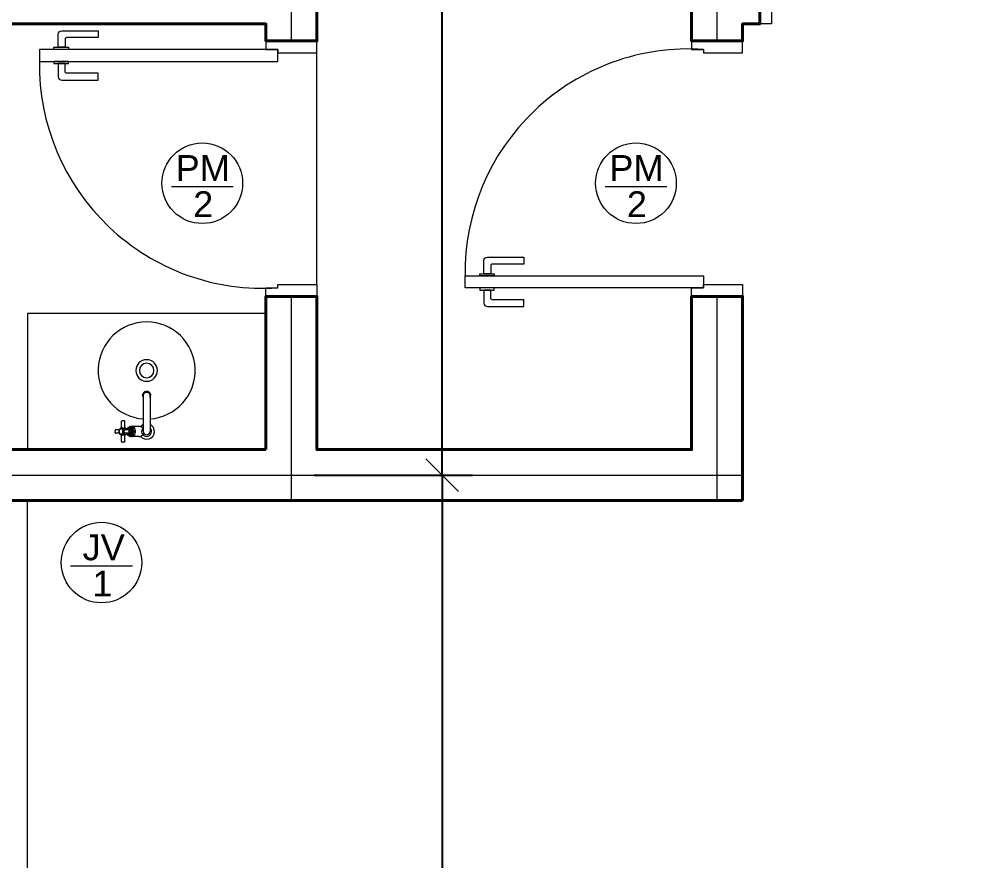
# Model space of a CAD drawing. Header units: millimetres. Extents: x 1865 to 2133, y 1062 to 1142.
# Drawn here: x 1914.249 to 1917.094, y 1083.497 to 1085.968 of the extents above; entities that cross this region are included whole.
import ezdxf

# ---------------------------------------------------------------- set-up
doc = ezdxf.new("R2010")
doc.units = ezdxf.units.MM
doc.header["$PDMODE"] = 35
doc.linetypes.add('CONTINU', pattern=[0])
for name, color, linetype, lineweight in [('Cota', 7, 'Continuous', 9), ('Eixo', 1, 'Continuous', 9), ('ESQUADRIAS', 250, 'Continuous', 9), ('L_DECA', 7, 'Continuous', 13), ('Plarga', 7, 'Continuous', 40), ('texto', 7, 'Continuous', 13)]:
    doc.layers.add(name, color=color, linetype=linetype, lineweight=lineweight)
doc.styles.add('arial', font='arial.ttf')
doc.styles.add('romans15', font='romans.shx', dxfattribs={"width": 0.9, "oblique": 15})
doc.dimstyles.new('COTA_50', dxfattribs={"dimscale": 0.5, "dimtxt": 0.181, "dimasz": 0.193, "dimexe": 0.18, "dimexo": 0.15, "dimgap": 0.085, "dimtad": 1, "dimzin": 4, "dimdsep": 46, "dimtxsty": 'romans15', "dimblk1": 'OBLIQUE', "dimblk2": 'OBLIQUE', "dimsah": 1, "dimcen": 0.09, "dimclrd": 256, "dimclre": 256, "dimclrt": 256, "dimadec": 0, "dimazin": 0, "dimtfac": 1, "dimtmove": 2, "dimatfit": 3, "dimldrblk": 'NONE', "dimfxl": 1, "dimtolj": 1, "dimtzin": 1, "dimarcsym": 0})

# ---------------------------------------------------------------- blocks, each defined once
blk = doc.blocks.new('_OBLIQUE')
at = {"color": 0, "linetype": 'ByBlock'}
blk.add_line((-0.5, -0.5), (0.5, 0.5), dxfattribs=at)
blk = doc.blocks.new('*D159')
at = {"layer": 'Cota', "lineweight": -2, "transparency": 16777216}
for p, q in [((1915.2745, 1088.7793), (1915.5801, 1088.7793)), ((1915.4901, 1084.6293), (1915.4901, 1088.7793)), ((1915.114, 1084.6293), (1915.5801, 1084.6293))]:
    blk.add_line(p, q, dxfattribs=at)
at = {"layer": 'Defpoints', "color": 0, "transparency": 16777216}
for p in [(1915.1995, 1088.7793), (1915.4901, 1088.7793), (1915.039, 1084.6293)]:
    blk.add_point(p, dxfattribs=at)
at = {"layer": 'Cota', "lineweight": -2, "transparency": 16777216, "xscale": 0.0965, "yscale": 0.0965, "zscale": 0.0965}
for p, rotation in [((1915.4901, 1088.7793), 90), ((1915.4901, 1084.6293), 270)]:
    blk.add_blockref('_OBLIQUE', p, dxfattribs=dict(at, rotation=rotation))
at = {"layer": 'Cota', "transparency": 16777216, "insert": (1915.4024, 1086.7043), "char_height": 0.0905, "attachment_point": 5, "rotation": 90, "style": 'romans15'}
blk.add_mtext('\\A1;4.15', dxfattribs=at)
blk = doc.blocks.new('_None')
blk = doc.blocks.new('*D160')
at = {"layer": 'Cota', "lineweight": -2, "transparency": 16777216}
for p, q in [((1915.114, 1084.6293), (1915.5801, 1084.6293)), ((1915.4901, 1084.6293), (1915.4901, 1081.8293)), ((1915.2745, 1081.8293), (1915.5801, 1081.8293))]:
    blk.add_line(p, q, dxfattribs=at)
at = {"layer": 'Defpoints', "color": 0, "transparency": 16777216}
for p in [(1915.039, 1084.6293), (1915.1995, 1081.8293), (1915.4901, 1081.8293)]:
    blk.add_point(p, dxfattribs=at)
at = {"layer": 'Cota', "lineweight": -2, "transparency": 16777216, "xscale": 0.0965, "yscale": 0.0965, "zscale": 0.0965}
for p, rotation in [((1915.4901, 1084.6293), 90), ((1915.4901, 1081.8293), 270)]:
    blk.add_blockref('_OBLIQUE', p, dxfattribs=dict(at, rotation=rotation))
at = {"layer": 'Cota', "transparency": 16777216, "insert": (1915.4024, 1083.2293), "char_height": 0.0905, "attachment_point": 5, "rotation": 90, "style": 'romans15'}
blk.add_mtext('\\A1;2.80', dxfattribs=at)
blk = doc.blocks.new('*D625')
at = {"layer": 'Cota', "lineweight": -2, "transparency": 16777216}
for p, q in [((1904.8808, 1091.4446), (1904.5906, 1091.2937)), ((1904.6704, 1091.3352), (1917.5204, 1066.6352)), ((1917.7308, 1066.7446), (1917.4406, 1066.5937))]:
    blk.add_line(p, q, dxfattribs=at)
at = {"layer": 'Defpoints', "color": 0, "transparency": 16777216}
for p in [(1904.9473, 1091.4793), (1917.7973, 1066.7793), (1917.5204, 1066.6352)]:
    blk.add_point(p, dxfattribs=at)
at = {"layer": 'Cota', "lineweight": -2, "transparency": 16777216, "xscale": 0.0965, "yscale": 0.0965, "zscale": 0.0965}
for p, rotation in [((1904.6704, 1091.3352), 117.4853861439191), ((1917.5204, 1066.6352), 297.4853861439191)]:
    blk.add_blockref('_OBLIQUE', p, dxfattribs=dict(at, rotation=rotation))
at = {"layer": 'Cota', "transparency": 16777216, "insert": (1911.1733, 1079.0257), "char_height": 0.0905, "attachment_point": 5, "rotation": 297.4854, "style": 'romans15'}
blk.add_mtext('\\A1;27.84', dxfattribs=at)

msp = doc.modelspace()

# ---------------------------------------------------------------- linework, layer by layer
at = {"lineweight": 5}
for points in [[(1915.1223, 1085.1893), (1915.1223, 1085.8693)], [(1914.2723, 1082.8043), (1914.2723, 1084.5543)]]:
    msp.add_lwpolyline(points, dxfattribs=at)
at = {"layer": 'Cota', "color": 0}
for points in [[(1914.695, 1085.4772), (1914.8763, 1085.4772)], [(1915.9684, 1085.4772), (1916.1497, 1085.4772)], [(1914.3991, 1084.3632), (1914.5804, 1084.3632)]]:
    msp.add_lwpolyline(points, dxfattribs=at)
for centre in [(1914.7856, 1085.4864), (1916.059, 1085.4864), (1914.4897, 1084.3725)]:
    msp.add_circle(centre, 0.1183, dxfattribs=at)
at = {"layer": 'Eixo'}
for points in [[(1916.2973, 1085.9043), (1916.2973, 1088.8543)], [(1915.0473, 1085.9043), (1915.0473, 1086.1043)], [(1915.0473, 1084.5543), (1915.0473, 1085.1543)], [(1916.2973, 1084.5543), (1916.2973, 1085.1543)], [(1912.7223, 1084.6293), (1916.3723, 1084.6293)]]:
    msp.add_lwpolyline(points, dxfattribs=at)
at = {"layer": 'ESQUADRIAS'}
for points in [[(1916.4223, 1085.9543), (1916.4223, 1086.1043), (1916.4473, 1086.1043), (1916.4473, 1086.0693), (1916.4573, 1086.0693), (1916.4573, 1085.9543)], [(1914.3929, 1085.8856), (1914.3929, 1085.8793), (1914.3502, 1085.8793), (1914.3502, 1085.8856)], [(1915.1223, 1085.9043), (1914.9723, 1085.9043), (1914.9723, 1085.8793), (1915.0073, 1085.8793), (1915.0073, 1085.8693), (1915.1223, 1085.8693)], [(1916.3723, 1085.9043), (1916.2223, 1085.9043), (1916.2223, 1085.8793), (1916.2573, 1085.8793), (1916.2573, 1085.8693), (1916.3723, 1085.8693)], [(1915.0073, 1085.8443), (1915.0073, 1085.8793), (1914.3073, 1085.8793), (1914.3073, 1085.8443)], [(1914.3929, 1085.8379), (1914.3929, 1085.8443), (1914.3502, 1085.8443), (1914.3502, 1085.8379)], [(1916.2573, 1085.2143), (1916.2573, 1085.1793), (1915.5573, 1085.1793), (1915.5573, 1085.2143)], [(1915.6429, 1085.2206), (1915.6429, 1085.2143), (1915.6002, 1085.2143), (1915.6002, 1085.2206)], [(1915.1223, 1085.1543), (1914.9723, 1085.1543), (1914.9723, 1085.1793), (1915.0073, 1085.1793), (1915.0073, 1085.1893), (1915.1223, 1085.1893)], [(1915.6429, 1085.1729), (1915.6429, 1085.1793), (1915.6002, 1085.1793), (1915.6002, 1085.1729)], [(1916.3723, 1085.1543), (1916.2223, 1085.1543), (1916.2223, 1085.1793), (1916.2573, 1085.1793), (1916.2573, 1085.1893), (1916.3723, 1085.1893)]]:
    msp.add_lwpolyline(points, close=True, dxfattribs=at)
for points in [[(1914.3628, 1085.8856), (1914.3628, 1085.9242, -0.414214), (1914.3728, 1085.9342), (1914.4798, 1085.9342), (1914.4798, 1085.9142), (1914.3878, 1085.9142, 0.414214), (1914.3828, 1085.9092), (1914.3828, 1085.8856)], [(1914.3628, 1085.8379), (1914.3628, 1085.7993, 0.414214), (1914.3728, 1085.7893), (1914.4798, 1085.7893), (1914.4798, 1085.8093), (1914.3878, 1085.8093, -0.414214), (1914.3828, 1085.8143), (1914.3828, 1085.8379)], [(1915.6128, 1085.2206), (1915.6128, 1085.2592, -0.414214), (1915.6228, 1085.2692), (1915.7298, 1085.2692), (1915.7298, 1085.2492), (1915.6378, 1085.2492, 0.414214), (1915.6328, 1085.2442), (1915.6328, 1085.2206)], [(1915.6128, 1085.1729), (1915.6128, 1085.1343, 0.414214), (1915.6228, 1085.1243), (1915.7298, 1085.1243), (1915.7298, 1085.1443), (1915.6378, 1085.1443, -0.414214), (1915.6328, 1085.1493), (1915.6328, 1085.1729)]]:
    msp.add_lwpolyline(points, format="xyb", close=True, dxfattribs=at)
for centre, start, end in [((1916.2138, 1085.2242), 86.1934, 180.869), ((1914.9638, 1085.8343), 179.131, 273.8066)]:
    msp.add_arc(centre, 0.6565, start, end, dxfattribs=at)
at = {"layer": 'L_DECA'}
msp.add_lwpolyline([(1914.9723, 1084.7043), (1914.9723, 1085.1043), (1914.2723, 1085.1043), (1914.2723, 1084.7043), (1914.9723, 1084.7043)], dxfattribs=at)
at = {"layer": 'L_DECA', "linetype": 'CONTINU', "lineweight": 5}
for points in [[(1914.6223, 1084.9683, 1), (1914.6223, 1084.9047)], [(1914.6223, 1084.9579, 1), (1914.6223, 1084.9151)], [(1914.6223, 1084.9047, 1), (1914.6223, 1084.9683)], [(1914.6223, 1084.9151, 1), (1914.6223, 1084.9579)], [(1914.5302, 1084.7609, 0.203841), (1914.53, 1084.7606)], [(1914.5302, 1084.7538, -0.203821), (1914.53, 1084.7541)], [(1914.5323, 1084.7623, 0.148543), (1914.5319, 1084.7622)], [(1914.5323, 1084.7523, -0.148556), (1914.5319, 1084.7525)], [(1914.5432, 1084.7646, 0.186293), (1914.5431, 1084.7645)], [(1914.5432, 1084.75, -0.186391), (1914.5431, 1084.7502)], [(1914.5466, 1084.7673, 0.137981), (1914.5463, 1084.7673)], [(1914.5466, 1084.7473, -0.137983), (1914.5463, 1084.7474)], [(1914.5597, 1084.7672, 0.139204), (1914.5592, 1084.7673)], [(1914.5597, 1084.7475, -0.139219), (1914.5592, 1084.7473)], [(1914.5631, 1084.7643, 0.190053), (1914.5628, 1084.7646)], [(1914.5631, 1084.7504, -0.190077), (1914.5628, 1084.7501)], [(1914.5631, 1084.7643, -0.049914), (1914.564, 1084.7625)], [(1914.564, 1084.7521, -0.048704), (1914.5631, 1084.7504)], [(1914.5648, 1084.7665, -0.139221), (1914.5652, 1084.7666)], [(1914.5648, 1084.7481, 0.139217), (1914.5652, 1084.748)], [(1914.5669, 1084.7669), (1914.5663, 1084.7669, 0.061494), (1914.5652, 1084.7666)], [(1914.5652, 1084.748), (1914.5657, 1084.7479, 0.063098), (1914.5669, 1084.7477)], [(1914.5684, 1084.7689, 0.046677), (1914.567, 1084.7669)], [(1914.567, 1084.7477, 0.031672), (1914.5679, 1084.7463)], [(1914.5742, 1084.7623, 0.087895), (1914.5732, 1084.7625)], [(1914.5732, 1084.7521, 0.088714), (1914.5742, 1084.7523)], [(1914.5742, 1084.7623, -0.14855), (1914.5746, 1084.7622)], [(1914.5742, 1084.7523, 0.148551), (1914.5746, 1084.7525)], [(1914.5763, 1084.7609, -0.203855), (1914.5765, 1084.7606)], [(1914.5763, 1084.7538, 0.203827), (1914.5765, 1084.7541)], [(1914.5808, 1084.7512, 0.048815), (1914.5816, 1084.7541)], [(1914.583, 1084.7668, 0.046085), (1914.5815, 1084.7689)], [(1914.5815, 1084.7457, 0.047199), (1914.583, 1084.7479)], [(1914.5876, 1084.7668, 0.046105), (1914.5862, 1084.7689)], [(1914.5862, 1084.7457, 0.047219), (1914.5876, 1084.7479)], [(1914.6114, 1084.7671, 0.006556), (1914.6092, 1084.7687)], [(1914.6114, 1084.7475, -0.006555), (1914.6092, 1084.746)], [(1914.6125, 1084.7573, 1), (1914.6322, 1084.7573)]]:
    msp.add_lwpolyline(points, format="xyb", dxfattribs=at)
at = {"layer": 'L_DECA', "lineweight": 5}
for points in [[(1914.6103, 1084.8634), (1914.6103, 1084.8643)], [(1914.6344, 1084.8634), (1914.6344, 1084.8643)]]:
    msp.add_lwpolyline(points, dxfattribs=at)
at = {"layer": 'L_DECA', "linetype": 'CONTINU', "lineweight": 5}
for points in [[(1914.6125, 1084.8634), (1914.6125, 1084.7573)], [(1914.6322, 1084.8634), (1914.6322, 1084.7573)], [(1914.5481, 1084.7865), (1914.5482, 1084.7873), (1914.5486, 1084.7879), (1914.5492, 1084.7883)], [(1914.5481, 1084.7677), (1914.5481, 1084.7865)], [(1914.5492, 1084.7883), (1914.55, 1084.7884)], [(1914.5566, 1084.7884), (1914.55, 1084.7884)], [(1914.5573, 1084.7883), (1914.5566, 1084.7884)], [(1914.5584, 1084.7865), (1914.5583, 1084.7873), (1914.5579, 1084.7879), (1914.5573, 1084.7883)], [(1914.5584, 1084.767), (1914.5584, 1084.7865)], [(1914.5694, 1084.7699), (1914.5696, 1084.7699)], [(1914.5696, 1084.7699), (1914.5697, 1084.77)], [(1914.5697, 1084.77), (1914.5699, 1084.7702)], [(1914.5699, 1084.7702), (1914.57, 1084.7703)], [(1914.57, 1084.7703), (1914.5703, 1084.7704)], [(1914.5703, 1084.7704), (1914.5705, 1084.7705)], [(1914.5705, 1084.7705), (1914.5707, 1084.7707)], [(1914.5707, 1084.7707), (1914.5709, 1084.7708)], [(1914.5709, 1084.7708), (1914.5712, 1084.7709)], [(1914.5712, 1084.7709), (1914.5714, 1084.7711)], [(1914.5714, 1084.7711), (1914.5716, 1084.7712)], [(1914.5716, 1084.7712), (1914.5717, 1084.7713)], [(1914.5717, 1084.7719), (1914.574, 1084.7722)], [(1914.5717, 1084.7713), (1914.5717, 1084.7719)], [(1914.5717, 1084.7713), (1914.572, 1084.7714)], [(1914.572, 1084.7714), (1914.5722, 1084.7715)], [(1914.5722, 1084.7715), (1914.5724, 1084.7716)], [(1914.5724, 1084.7716), (1914.5726, 1084.7717)], [(1914.5726, 1084.7717), (1914.5727, 1084.7717)], [(1914.5727, 1084.7717), (1914.5728, 1084.7718)], [(1914.5728, 1084.7718), (1914.573, 1084.7718)], [(1914.573, 1084.7718), (1914.5731, 1084.7719)], [(1914.5731, 1084.7719), (1914.5732, 1084.7719)], [(1914.5732, 1084.7719), (1914.5734, 1084.772)], [(1914.5734, 1084.772), (1914.5735, 1084.7721)], [(1914.5735, 1084.7721), (1914.5736, 1084.7721)], [(1914.5736, 1084.7721), (1914.5738, 1084.7722)], [(1914.5738, 1084.7722), (1914.5739, 1084.7722)], [(1914.5739, 1084.7722), (1914.574, 1084.7722)], [(1914.574, 1084.7722), (1914.5743, 1084.7722)], [(1914.5743, 1084.7722), (1914.5751, 1084.7724)], [(1914.5797, 1084.7723), (1914.5751, 1084.7724)], [(1914.5761, 1084.7721), (1914.5751, 1084.7724)], [(1914.5761, 1084.772), (1914.5761, 1084.7721)], [(1914.5762, 1084.7719), (1914.5761, 1084.772)], [(1914.5763, 1084.7718), (1914.5762, 1084.7719)], [(1914.5764, 1084.7717), (1914.5763, 1084.7718)], [(1914.5765, 1084.7716), (1914.5764, 1084.7717)], [(1914.5766, 1084.7715), (1914.5765, 1084.7716)], [(1914.5768, 1084.7714), (1914.5766, 1084.7715)], [(1914.5769, 1084.7713), (1914.5768, 1084.7714)], [(1914.577, 1084.7712), (1914.5769, 1084.7713)], [(1914.5772, 1084.771), (1914.577, 1084.7712)], [(1914.5774, 1084.7709), (1914.5772, 1084.771)], [(1914.5777, 1084.7707), (1914.5774, 1084.7709)], [(1914.5778, 1084.7706), (1914.5777, 1084.7707)], [(1914.5781, 1084.7705), (1914.5778, 1084.7706)], [(1914.5783, 1084.7704), (1914.5781, 1084.7705)], [(1914.5785, 1084.7702), (1914.5783, 1084.7704)], [(1914.5788, 1084.7701), (1914.5785, 1084.7702)], [(1914.5789, 1084.77), (1914.5788, 1084.7701)], [(1914.5791, 1084.7699), (1914.5789, 1084.77)], [(1914.5792, 1084.7699), (1914.5791, 1084.7699)], [(1914.5799, 1084.7723), (1914.5797, 1084.7723)], [(1914.58, 1084.7723), (1914.5799, 1084.7723)], [(1914.5802, 1084.7723), (1914.58, 1084.7723)], [(1914.5804, 1084.7723), (1914.5802, 1084.7723)], [(1914.5805, 1084.7722), (1914.5804, 1084.7723)], [(1914.5807, 1084.7722), (1914.5805, 1084.7722)], [(1914.5862, 1084.7689), (1914.5807, 1084.7722)], [(1914.6004, 1084.7719), (1914.5812, 1084.7719)], [(1914.6007, 1084.7719), (1914.6004, 1084.7719)], [(1914.6013, 1084.7719), (1914.6007, 1084.7719)], [(1914.6018, 1084.7719), (1914.6013, 1084.7719)], [(1914.6019, 1084.7719), (1914.6018, 1084.7719)], [(1914.6024, 1084.7719), (1914.6019, 1084.7719)], [(1914.6029, 1084.7718), (1914.6024, 1084.7719)], [(1914.6031, 1084.7718), (1914.6029, 1084.7718)], [(1914.6034, 1084.7718), (1914.6031, 1084.7718)], [(1914.6038, 1084.7717), (1914.6034, 1084.7718)], [(1914.6042, 1084.7716), (1914.6038, 1084.7717)], [(1914.6044, 1084.7715), (1914.6042, 1084.7716)], [(1914.6052, 1084.7711), (1914.6044, 1084.7715)], [(1914.606, 1084.7706), (1914.6052, 1084.7711)], [(1914.6064, 1084.7704), (1914.606, 1084.7706)], [(1914.607, 1084.7701), (1914.6064, 1084.7704)], [(1914.6078, 1084.7696), (1914.607, 1084.7701)], [(1914.53, 1084.7606), (1914.5295, 1084.7596), (1914.5291, 1084.7585), (1914.529, 1084.7573)], [(1914.529, 1084.7573), (1914.5292, 1084.7561), (1914.5295, 1084.755), (1914.53, 1084.7541)], [(1914.5319, 1084.7622), (1914.5313, 1084.7619), (1914.5307, 1084.7614), (1914.5302, 1084.7609)], [(1914.5302, 1084.7538), (1914.5307, 1084.7532), (1914.5313, 1084.7528), (1914.5319, 1084.7525)], [(1914.542, 1084.7625), (1914.5333, 1084.7625)], [(1914.5421, 1084.7521), (1914.5333, 1084.7521)], [(1914.5411, 1084.7573), (1914.5413, 1084.76), (1914.542, 1084.7624), (1914.5431, 1084.7645)], [(1914.5431, 1084.7502), (1914.542, 1084.7523), (1914.5413, 1084.7548), (1914.5411, 1084.7573)], [(1914.5413, 1084.7573), (1914.5414, 1084.7585)], [(1914.5414, 1084.756), (1914.5413, 1084.7573)], [(1914.5414, 1084.7585), (1914.5415, 1084.7596)], [(1914.5415, 1084.7549), (1914.5414, 1084.756)], [(1914.5415, 1084.7598), (1914.5418, 1084.7608)], [(1914.5415, 1084.7596), (1914.5415, 1084.7598)], [(1914.5416, 1084.7547), (1914.5415, 1084.7549)], [(1914.5419, 1084.7535), (1914.5416, 1084.7547)], [(1914.5418, 1084.7608), (1914.5421, 1084.7619)], [(1914.5422, 1084.7526), (1914.5419, 1084.7535)], [(1914.5421, 1084.7619), (1914.5422, 1084.762)], [(1914.5422, 1084.762), (1914.5425, 1084.7629)], [(1914.5423, 1084.7524), (1914.5422, 1084.7526)], [(1914.5427, 1084.7514), (1914.5423, 1084.7524)], [(1914.5425, 1084.7629), (1914.5431, 1084.7638)], [(1914.5432, 1084.7507), (1914.5427, 1084.7514)], [(1914.5431, 1084.7638), (1914.5432, 1084.764)], [(1914.5432, 1084.7646), (1914.5442, 1084.7658), (1914.5452, 1084.7667), (1914.5463, 1084.7673)], [(1914.5432, 1084.764), (1914.5437, 1084.7646)], [(1914.5433, 1084.7505), (1914.5432, 1084.7507)], [(1914.5463, 1084.7474), (1914.5452, 1084.748), (1914.5441, 1084.7489), (1914.5432, 1084.75)], [(1914.544, 1084.7497), (1914.5433, 1084.7505)], [(1914.5437, 1084.7646), (1914.5444, 1084.7654)], [(1914.5445, 1084.7492), (1914.544, 1084.7497)], [(1914.5444, 1084.7654), (1914.5445, 1084.7655)], [(1914.5445, 1084.7655), (1914.5452, 1084.766)], [(1914.5446, 1084.7491), (1914.5445, 1084.7492)], [(1914.5454, 1084.7486), (1914.5446, 1084.7491)], [(1914.5452, 1084.766), (1914.546, 1084.7664)], [(1914.5462, 1084.7482), (1914.5454, 1084.7486)], [(1914.546, 1084.7664), (1914.5461, 1084.7664)], [(1914.5461, 1084.7664), (1914.5468, 1084.7667)], [(1914.5469, 1084.748), (1914.5462, 1084.7482)], [(1914.5484, 1084.7677), (1914.5478, 1084.7677), (1914.5472, 1084.7675), (1914.5466, 1084.7673)], [(1914.5466, 1084.7473), (1914.5472, 1084.7471), (1914.5478, 1084.747), (1914.5484, 1084.747)], [(1914.5468, 1084.7667), (1914.5477, 1084.7667)], [(1914.5477, 1084.7479), (1914.5469, 1084.748)], [(1914.5477, 1084.765), (1914.547, 1084.7649)], [(1914.5477, 1084.7497), (1914.547, 1084.7497)], [(1914.5484, 1084.7677), (1914.5481, 1084.7676), (1914.5478, 1084.7672), (1914.5477, 1084.7667)], [(1914.5485, 1084.7667), (1914.5477, 1084.7667)], [(1914.5477, 1084.7497), (1914.5493, 1084.75), (1914.5506, 1084.7509), (1914.5517, 1084.7524), (1914.5525, 1084.7542), (1914.5529, 1084.7563), (1914.5529, 1084.7584), (1914.5525, 1084.7604), (1914.5517, 1084.7623), (1914.5506, 1084.7637), (1914.5493, 1084.7647), (1914.5477, 1084.765)], [(1914.5477, 1084.7479), (1914.5486, 1084.748)], [(1914.5477, 1084.7479), (1914.5478, 1084.7474), (1914.5481, 1084.7471), (1914.5484, 1084.747)], [(1914.5481, 1084.7281), (1914.5481, 1084.747)], [(1914.5495, 1084.7677), (1914.5484, 1084.7677)], [(1914.5555, 1084.7573), (1914.5552, 1084.7601), (1914.5545, 1084.7626), (1914.5534, 1084.7647), (1914.552, 1084.7663), (1914.5503, 1084.7673), (1914.5484, 1084.7677)], [(1914.5484, 1084.747), (1914.5503, 1084.7473), (1914.552, 1084.7484), (1914.5534, 1084.75), (1914.5545, 1084.7521), (1914.5552, 1084.7546), (1914.5555, 1084.7573)], [(1914.5495, 1084.747), (1914.5484, 1084.747)], [(1914.5494, 1084.7664), (1914.5485, 1084.7667)], [(1914.5486, 1084.748), (1914.5494, 1084.7482)], [(1914.5501, 1084.7661), (1914.5494, 1084.7664)], [(1914.5494, 1084.7482), (1914.5495, 1084.7483)], [(1914.5501, 1084.7677), (1914.5495, 1084.7677)], [(1914.5495, 1084.7483), (1914.5503, 1084.7487)], [(1914.5495, 1084.747), (1914.5501, 1084.747)], [(1914.5505, 1084.7676), (1914.5501, 1084.7677)], [(1914.5508, 1084.7656), (1914.5501, 1084.7661)], [(1914.5501, 1084.747), (1914.5505, 1084.747)], [(1914.5503, 1084.7487), (1914.551, 1084.7492)], [(1914.5507, 1084.7676), (1914.5505, 1084.7676)], [(1914.5505, 1084.747), (1914.5507, 1084.7471)], [(1914.5513, 1084.7675), (1914.5507, 1084.7676)], [(1914.5507, 1084.7471), (1914.5513, 1084.7472)], [(1914.551, 1084.7655), (1914.5508, 1084.7656)], [(1914.5515, 1084.7649), (1914.551, 1084.7655)], [(1914.551, 1084.7492), (1914.5511, 1084.7493)], [(1914.5511, 1084.7493), (1914.5518, 1084.75)], [(1914.5514, 1084.7674), (1914.5513, 1084.7675)], [(1914.5513, 1084.7472), (1914.5514, 1084.7472)], [(1914.5521, 1084.7673), (1914.5514, 1084.7674)], [(1914.5521, 1084.7474), (1914.5514, 1084.7472)], [(1914.5522, 1084.7642), (1914.5515, 1084.7649)], [(1914.5518, 1084.75), (1914.5523, 1084.7507)], [(1914.5527, 1084.7671), (1914.5521, 1084.7673)], [(1914.5521, 1084.7474), (1914.5527, 1084.7475)], [(1914.5523, 1084.764), (1914.5522, 1084.7642)], [(1914.5527, 1084.7633), (1914.5523, 1084.764)], [(1914.5523, 1084.7507), (1914.5524, 1084.7508)], [(1914.5524, 1084.7508), (1914.5529, 1084.7518)], [(1914.5534, 1084.7669), (1914.5527, 1084.7671)], [(1914.5532, 1084.7622), (1914.5527, 1084.7633)], [(1914.5527, 1084.7475), (1914.5534, 1084.7477)], [(1914.5529, 1084.7518), (1914.5533, 1084.7526)], [(1914.5533, 1084.762), (1914.5532, 1084.7622)], [(1914.5536, 1084.7611), (1914.5533, 1084.762)], [(1914.5533, 1084.7526), (1914.5534, 1084.7528)], [(1914.5541, 1084.7668), (1914.5534, 1084.7669)], [(1914.5534, 1084.7528), (1914.5537, 1084.7539)], [(1914.5534, 1084.7477), (1914.5541, 1084.7479)], [(1914.5539, 1084.7599), (1914.5536, 1084.7611)], [(1914.5537, 1084.7539), (1914.5539, 1084.7549)], [(1914.5539, 1084.7598), (1914.5539, 1084.7599)], [(1914.5541, 1084.7586), (1914.5539, 1084.7598)], [(1914.5539, 1084.7549), (1914.554, 1084.755)], [(1914.554, 1084.755), (1914.5541, 1084.7562)], [(1914.5544, 1084.7667), (1914.5541, 1084.7668)], [(1914.5542, 1084.7573), (1914.5541, 1084.7586)], [(1914.5541, 1084.7562), (1914.5542, 1084.7573)], [(1914.5541, 1084.7479), (1914.5542, 1084.7479)], [(1914.5542, 1084.7479), (1914.5544, 1084.748)], [(1914.5547, 1084.7666), (1914.5544, 1084.7667)], [(1914.5544, 1084.748), (1914.5547, 1084.748)], [(1914.5549, 1084.7666), (1914.5547, 1084.7666)], [(1914.5547, 1084.748), (1914.5549, 1084.7481)], [(1914.5553, 1084.7665), (1914.5549, 1084.7666)], [(1914.5549, 1084.7481), (1914.5553, 1084.7482)], [(1914.5556, 1084.7664), (1914.5553, 1084.7665)], [(1914.5553, 1084.7482), (1914.5556, 1084.7482)], [(1914.5557, 1084.7664), (1914.5556, 1084.7664)], [(1914.5556, 1084.7482), (1914.5557, 1084.7482)], [(1914.5558, 1084.7664), (1914.5557, 1084.7664)], [(1914.5557, 1084.7482), (1914.5558, 1084.7483)], [(1914.5562, 1084.7663), (1914.5558, 1084.7664)], [(1914.5558, 1084.7483), (1914.5562, 1084.7483)], [(1914.5563, 1084.7663), (1914.5562, 1084.7663)], [(1914.5562, 1084.7483), (1914.5563, 1084.7483)], [(1914.5568, 1084.7663), (1914.5563, 1084.7663)], [(1914.5563, 1084.7483), (1914.5568, 1084.7483)], [(1914.5565, 1084.7573), (1914.5566, 1084.7581)], [(1914.5566, 1084.7566), (1914.5565, 1084.7573)], [(1914.5566, 1084.7589), (1914.5567, 1084.7595)], [(1914.5566, 1084.7587), (1914.5566, 1084.7589)], [(1914.5566, 1084.7581), (1914.5566, 1084.7587)], [(1914.5566, 1084.756), (1914.5566, 1084.7566)], [(1914.5566, 1084.7558), (1914.5566, 1084.756)], [(1914.5567, 1084.7552), (1914.5566, 1084.7558)], [(1914.5569, 1084.7602), (1914.5567, 1084.7596)], [(1914.5567, 1084.7595), (1914.5567, 1084.7596)], [(1914.5567, 1084.7551), (1914.5567, 1084.7552)], [(1914.5569, 1084.7544), (1914.5567, 1084.7551)], [(1914.5568, 1084.7663), (1914.5573, 1084.7663)], [(1914.5573, 1084.7483), (1914.5568, 1084.7483)], [(1914.5569, 1084.7602), (1914.5571, 1084.7607)], [(1914.5571, 1084.7539), (1914.5569, 1084.7544)], [(1914.5571, 1084.7607), (1914.5572, 1084.761)], [(1914.5572, 1084.7537), (1914.5571, 1084.7539)], [(1914.5572, 1084.761), (1914.5573, 1084.7612)], [(1914.5573, 1084.7534), (1914.5572, 1084.7537)], [(1914.5573, 1084.7663), (1914.5576, 1084.7664)], [(1914.5573, 1084.7612), (1914.5576, 1084.7617)], [(1914.5576, 1084.753), (1914.5573, 1084.7534)], [(1914.5576, 1084.7483), (1914.5573, 1084.7483)], [(1914.5576, 1084.7664), (1914.5579, 1084.7665)], [(1914.5576, 1084.7617), (1914.5577, 1084.7618)], [(1914.5577, 1084.7528), (1914.5576, 1084.753)], [(1914.5577, 1084.7482), (1914.5576, 1084.7483)], [(1914.5577, 1084.7618), (1914.5579, 1084.7619)], [(1914.5579, 1084.7527), (1914.5577, 1084.7528)], [(1914.5579, 1084.7482), (1914.5577, 1084.7482)], [(1914.5579, 1084.7665), (1914.5581, 1084.7666)], [(1914.5579, 1084.7619), (1914.558, 1084.762)], [(1914.558, 1084.7526), (1914.5579, 1084.7527)], [(1914.558, 1084.7481), (1914.5579, 1084.7482)], [(1914.558, 1084.762), (1914.5582, 1084.7622)], [(1914.5582, 1084.7525), (1914.558, 1084.7526)], [(1914.5583, 1084.7479), (1914.558, 1084.7481)], [(1914.5581, 1084.7666), (1914.5583, 1084.7667)], [(1914.5582, 1084.7622), (1914.5585, 1084.7623)], [(1914.5585, 1084.7523), (1914.5582, 1084.7525)], [(1914.5583, 1084.7667), (1914.5584, 1084.7669)], [(1914.5584, 1084.7477), (1914.5583, 1084.7479)], [(1914.5584, 1084.7676), (1914.56, 1084.767), (1914.5614, 1084.7659), (1914.5626, 1084.7643), (1914.5635, 1084.7625)], [(1914.5584, 1084.7669), (1914.5584, 1084.767)], [(1914.5635, 1084.7521), (1914.5622, 1084.7497), (1914.5604, 1084.748), (1914.5584, 1084.7471)], [(1914.5584, 1084.7476), (1914.5584, 1084.7477)], [(1914.5584, 1084.7281), (1914.5584, 1084.7476)], [(1914.5585, 1084.7623), (1914.5586, 1084.7624)], [(1914.5586, 1084.7523), (1914.5585, 1084.7523)], [(1914.5586, 1084.7624), (1914.5589, 1084.7625)], [(1914.5589, 1084.7522), (1914.5586, 1084.7523)], [(1914.5589, 1084.7625), (1914.5594, 1084.7625)], [(1914.5594, 1084.7521), (1914.5589, 1084.7522)], [(1914.5732, 1084.7625), (1914.5594, 1084.7625)], [(1914.5732, 1084.7521), (1914.5594, 1084.7521)], [(1914.5597, 1084.7672), (1914.5609, 1084.7666), (1914.5619, 1084.7657), (1914.5628, 1084.7646)], [(1914.5628, 1084.7501), (1914.5619, 1084.7489), (1914.5608, 1084.748), (1914.5597, 1084.7475)], [(1914.5626, 1084.7649), (1914.5633, 1084.7656), (1914.564, 1084.7661), (1914.5648, 1084.7665)], [(1914.5648, 1084.7481), (1914.564, 1084.7485), (1914.5633, 1084.7491), (1914.5626, 1084.7498)], [(1914.563, 1084.7644), (1914.5636, 1084.7648)], [(1914.5632, 1084.7501), (1914.563, 1084.7502)], [(1914.5638, 1084.7497), (1914.5632, 1084.7501)], [(1914.5633, 1084.764), (1914.5635, 1084.7642)], [(1914.5634, 1084.7506), (1914.5633, 1084.7506)], [(1914.5638, 1084.7502), (1914.5634, 1084.7506)], [(1914.5635, 1084.7642), (1914.5639, 1084.7645)], [(1914.5636, 1084.7648), (1914.5643, 1084.7652)], [(1914.5645, 1084.7631), (1914.5638, 1084.7631)], [(1914.5645, 1084.7515), (1914.5638, 1084.7515)], [(1914.5642, 1084.75), (1914.5638, 1084.7502)], [(1914.5644, 1084.7494), (1914.5638, 1084.7497)], [(1914.5639, 1084.7645), (1914.5642, 1084.7646)], [(1914.5642, 1084.7646), (1914.5647, 1084.7648)], [(1914.5643, 1084.75), (1914.5642, 1084.75)], [(1914.5643, 1084.7652), (1914.5644, 1084.7652)], [(1914.5648, 1084.7498), (1914.5643, 1084.75)], [(1914.5644, 1084.7652), (1914.5651, 1084.7654)], [(1914.5652, 1084.7492), (1914.5644, 1084.7494)], [(1914.5662, 1084.7625), (1914.5657, 1084.7629), (1914.5651, 1084.7631), (1914.5645, 1084.7631)], [(1914.5645, 1084.7515), (1914.5651, 1084.7516), (1914.5657, 1084.7518), (1914.5662, 1084.7521)], [(1914.5647, 1084.7648), (1914.565, 1084.7649)], [(1914.5653, 1084.7497), (1914.5648, 1084.7498)], [(1914.565, 1084.7649), (1914.5654, 1084.765)], [(1914.5651, 1084.7654), (1914.5658, 1084.7655)], [(1914.5658, 1084.7491), (1914.5652, 1084.7492)], [(1914.5658, 1084.7496), (1914.5653, 1084.7497)], [(1914.5654, 1084.765), (1914.5658, 1084.765)], [(1914.5665, 1084.7655), (1914.5658, 1084.7655)], [(1914.5664, 1084.765), (1914.5658, 1084.765)], [(1914.5658, 1084.7496), (1914.5662, 1084.7497)], [(1914.5658, 1084.7491), (1914.5666, 1084.7492)], [(1914.5662, 1084.7497), (1914.5666, 1084.7497)], [(1914.5669, 1084.7649), (1914.5664, 1084.765)], [(1914.5672, 1084.7653), (1914.5665, 1084.7655)], [(1914.5666, 1084.7497), (1914.567, 1084.7498)], [(1914.5666, 1084.7492), (1914.5673, 1084.7494)], [(1914.5725, 1084.7669), (1914.5669, 1084.7669)], [(1914.5724, 1084.7625), (1914.5713, 1084.7644), (1914.57, 1084.7658), (1914.5685, 1084.7666), (1914.5669, 1084.7669)], [(1914.5674, 1084.7647), (1914.5669, 1084.7649)], [(1914.5669, 1084.7477), (1914.5685, 1084.748), (1914.5701, 1084.7489), (1914.5714, 1084.7503), (1914.5724, 1084.7521)], [(1914.5725, 1084.7477), (1914.5669, 1084.7477)], [(1914.567, 1084.7498), (1914.5674, 1084.75)], [(1914.5679, 1084.765), (1914.5672, 1084.7653)], [(1914.5673, 1084.7494), (1914.5674, 1084.7494)], [(1914.5675, 1084.7646), (1914.5674, 1084.7647)], [(1914.5674, 1084.75), (1914.5678, 1084.7502)], [(1914.5674, 1084.7494), (1914.5681, 1084.7498)], [(1914.5679, 1084.7644), (1914.5675, 1084.7646)], [(1914.5678, 1084.7502), (1914.5682, 1084.7504)], [(1914.5685, 1084.7645), (1914.5679, 1084.765)], [(1914.5683, 1084.7641), (1914.5679, 1084.7644)], [(1914.5689, 1084.7453), (1914.5679, 1084.7463)], [(1914.5681, 1084.7498), (1914.5686, 1084.7502)], [(1914.5682, 1084.7504), (1914.5685, 1084.7507)], [(1914.5688, 1084.7637), (1914.5683, 1084.7641)], [(1914.5684, 1084.7689), (1914.5689, 1084.7694)], [(1914.5684, 1084.7669), (1914.5694, 1084.7679)], [(1914.5694, 1084.7468), (1914.5684, 1084.7477)], [(1914.5686, 1084.7644), (1914.5685, 1084.7645)], [(1914.5685, 1084.7507), (1914.5688, 1084.751)], [(1914.5691, 1084.764), (1914.5686, 1084.7644)], [(1914.5686, 1084.7502), (1914.5688, 1084.7503)], [(1914.5689, 1084.7635), (1914.5688, 1084.7637)], [(1914.5688, 1084.751), (1914.5689, 1084.7511)], [(1914.5688, 1084.7503), (1914.5694, 1084.751)], [(1914.5689, 1084.7694), (1914.569, 1084.7695)], [(1914.5692, 1084.7633), (1914.5689, 1084.7635)], [(1914.5689, 1084.7511), (1914.5692, 1084.7514)], [(1914.569, 1084.7451), (1914.5689, 1084.7453)], [(1914.569, 1084.7695), (1914.5691, 1084.7696)], [(1914.5691, 1084.745), (1914.569, 1084.7451)], [(1914.5691, 1084.7696), (1914.5692, 1084.7697)], [(1914.5697, 1084.7633), (1914.5691, 1084.764)], [(1914.5692, 1084.7449), (1914.5691, 1084.745)], [(1914.5692, 1084.7697), (1914.5693, 1084.7698)], [(1914.5695, 1084.7628), (1914.5692, 1084.7633)], [(1914.5692, 1084.7514), (1914.5695, 1084.7519)], [(1914.5694, 1084.7449), (1914.5692, 1084.7449)], [(1914.5693, 1084.7698), (1914.5694, 1084.7699)], [(1914.5694, 1084.7679), (1914.5705, 1084.7687), (1914.5717, 1084.7693), (1914.573, 1084.7695)], [(1914.5732, 1084.7625), (1914.5717, 1084.7621), (1914.5705, 1084.761), (1914.5697, 1084.7593), (1914.5694, 1084.7573)], [(1914.5694, 1084.7573), (1914.5697, 1084.7553), (1914.5705, 1084.7537), (1914.5717, 1084.7525), (1914.5732, 1084.7521)], [(1914.5694, 1084.751), (1914.5698, 1084.7515)], [(1914.5694, 1084.7468), (1914.57, 1084.7463), (1914.5707, 1084.7458), (1914.5714, 1084.7455)], [(1914.5694, 1084.7448), (1914.5694, 1084.7449)], [(1914.5695, 1084.7447), (1914.5694, 1084.7448)], [(1914.5697, 1084.7625), (1914.5695, 1084.7628)], [(1914.5695, 1084.7519), (1914.5697, 1084.7521)], [(1914.5697, 1084.7446), (1914.5695, 1084.7447)], [(1914.5698, 1084.7631), (1914.5697, 1084.7633)], [(1914.5698, 1084.7446), (1914.5697, 1084.7446)], [(1914.5736, 1084.7684), (1914.5722, 1084.7683), (1914.5709, 1084.7678), (1914.5698, 1084.7669)], [(1914.5702, 1084.7625), (1914.5698, 1084.7631)], [(1914.5698, 1084.7515), (1914.5699, 1084.7517)], [(1914.5698, 1084.7477), (1914.571, 1084.7469), (1914.5723, 1084.7464), (1914.5736, 1084.7462)], [(1914.57, 1084.7444), (1914.5698, 1084.7446)], [(1914.5699, 1084.7517), (1914.5702, 1084.7521)], [(1914.5702, 1084.7443), (1914.57, 1084.7444)], [(1914.5704, 1084.7442), (1914.5702, 1084.7443)], [(1914.5706, 1084.744), (1914.5704, 1084.7442)], [(1914.5708, 1084.7439), (1914.5706, 1084.744)], [(1914.5712, 1084.7437), (1914.5708, 1084.7439)], [(1914.5713, 1084.7436), (1914.5712, 1084.7437)], [(1914.5716, 1084.7435), (1914.5713, 1084.7436)], [(1914.5725, 1084.7452), (1914.5714, 1084.7455)], [(1914.5718, 1084.7433), (1914.5716, 1084.7435)], [(1914.5717, 1084.7428), (1914.5717, 1084.7434)], [(1914.574, 1084.7424), (1914.5717, 1084.7428)], [(1914.572, 1084.7433), (1914.5718, 1084.7433)], [(1914.572, 1084.7573), (1914.5721, 1084.7577)], [(1914.5721, 1084.7569), (1914.572, 1084.7573)], [(1914.5722, 1084.7432), (1914.572, 1084.7433)], [(1914.5721, 1084.7582), (1914.5722, 1084.7585)], [(1914.5721, 1084.7577), (1914.5721, 1084.7582)], [(1914.5721, 1084.7565), (1914.5721, 1084.7569)], [(1914.5723, 1084.756), (1914.5721, 1084.7565)], [(1914.5722, 1084.7585), (1914.5724, 1084.759)], [(1914.5724, 1084.7431), (1914.5722, 1084.7432)], [(1914.5724, 1084.7556), (1914.5723, 1084.756)], [(1914.5724, 1084.759), (1914.5725, 1084.7593)], [(1914.5726, 1084.7552), (1914.5724, 1084.7556)], [(1914.5726, 1084.743), (1914.5724, 1084.7431)], [(1914.5725, 1084.7669), (1914.5742, 1084.7666), (1914.5758, 1084.7656), (1914.5771, 1084.7641), (1914.5781, 1084.7622), (1914.5788, 1084.7599), (1914.579, 1084.7573)], [(1914.5725, 1084.7593), (1914.5728, 1084.7597)], [(1914.579, 1084.7573), (1914.5788, 1084.7548), (1914.5781, 1084.7525), (1914.5771, 1084.7505), (1914.5758, 1084.749), (1914.5742, 1084.7481), (1914.5725, 1084.7477)], [(1914.5736, 1084.7451), (1914.5725, 1084.7452)], [(1914.5728, 1084.7549), (1914.5726, 1084.7552)], [(1914.5727, 1084.7429), (1914.5726, 1084.743)], [(1914.5728, 1084.7429), (1914.5727, 1084.7429)], [(1914.5728, 1084.7597), (1914.5729, 1084.7599)], [(1914.573, 1084.7547), (1914.5728, 1084.7549)], [(1914.5729, 1084.7428), (1914.5728, 1084.7429)], [(1914.5729, 1084.7599), (1914.5732, 1084.7601)], [(1914.5731, 1084.7428), (1914.5729, 1084.7428)], [(1914.573, 1084.7695), (1914.5736, 1084.7696)], [(1914.5733, 1084.7544), (1914.573, 1084.7547)], [(1914.5732, 1084.7427), (1914.5731, 1084.7428)], [(1914.5732, 1084.7601), (1914.5735, 1084.7603)], [(1914.5733, 1084.7427), (1914.5732, 1084.7427)], [(1914.5736, 1084.7543), (1914.5733, 1084.7544)], [(1914.5735, 1084.7426), (1914.5733, 1084.7427)], [(1914.5735, 1084.7603), (1914.5738, 1084.7605)], [(1914.5737, 1084.7425), (1914.5735, 1084.7426)], [(1914.5746, 1084.7695), (1914.5736, 1084.7696)], [(1914.5811, 1084.7573), (1914.5809, 1084.7603), (1914.5801, 1084.7629), (1914.5789, 1084.7652), (1914.5774, 1084.7669), (1914.5756, 1084.768), (1914.5736, 1084.7684)], [(1914.5736, 1084.7462), (1914.5756, 1084.7466), (1914.5774, 1084.7477), (1914.5789, 1084.7495), (1914.5801, 1084.7517), (1914.5809, 1084.7544), (1914.5811, 1084.7573)], [(1914.5738, 1084.7541), (1914.5736, 1084.7543)], [(1914.5736, 1084.7451), (1914.5741, 1084.7451)], [(1914.5738, 1084.7425), (1914.5737, 1084.7425)], [(1914.5738, 1084.7605), (1914.5741, 1084.7606)], [(1914.5742, 1084.7541), (1914.5738, 1084.7541)], [(1914.574, 1084.7424), (1914.5738, 1084.7425)], [(1914.574, 1084.7424), (1914.5739, 1084.7425)], [(1914.575, 1084.7423), (1914.574, 1084.7424)], [(1914.5741, 1084.7606), (1914.5745, 1084.7606)], [(1914.5778, 1084.7468), (1914.5766, 1084.7459), (1914.5754, 1084.7454), (1914.5741, 1084.7451)], [(1914.5745, 1084.754), (1914.5742, 1084.7541)], [(1914.5748, 1084.7606), (1914.5745, 1084.7606)], [(1914.5745, 1084.754), (1914.5748, 1084.7541)], [(1914.5758, 1084.7691), (1914.5746, 1084.7695)], [(1914.5746, 1084.7622), (1914.5752, 1084.7619), (1914.5758, 1084.7614), (1914.5763, 1084.7609)], [(1914.5763, 1084.7538), (1914.5758, 1084.7532), (1914.5752, 1084.7528), (1914.5746, 1084.7525)], [(1914.5751, 1084.7605), (1914.5748, 1084.7606)], [(1914.5748, 1084.7541), (1914.5751, 1084.7541)], [(1914.5797, 1084.7424), (1914.575, 1084.7423)], [(1914.575, 1084.7423), (1914.5758, 1084.7424)], [(1914.5753, 1084.7604), (1914.5751, 1084.7605)], [(1914.5751, 1084.7541), (1914.5754, 1084.7543)], [(1914.5757, 1084.7602), (1914.5753, 1084.7604)], [(1914.5754, 1084.7543), (1914.5757, 1084.7545)], [(1914.5759, 1084.76), (1914.5757, 1084.7602)], [(1914.5757, 1084.7545), (1914.576, 1084.7548)], [(1914.5778, 1084.7679), (1914.5771, 1084.7684), (1914.5765, 1084.7688), (1914.5758, 1084.7691)], [(1914.5758, 1084.7424), (1914.5761, 1084.7425)], [(1914.5762, 1084.7597), (1914.5759, 1084.76)], [(1914.576, 1084.7548), (1914.5762, 1084.7551)], [(1914.5761, 1084.7426), (1914.5762, 1084.7427)], [(1914.5761, 1084.7425), (1914.5761, 1084.7426)], [(1914.5763, 1084.7594), (1914.5762, 1084.7597)], [(1914.5762, 1084.7551), (1914.5764, 1084.7554)], [(1914.5762, 1084.7427), (1914.5763, 1084.7429)], [(1914.5766, 1084.759), (1914.5763, 1084.7594)], [(1914.5763, 1084.7429), (1914.5764, 1084.743)], [(1914.5764, 1084.7554), (1914.5766, 1084.7557)], [(1914.5764, 1084.743), (1914.5765, 1084.7431)], [(1914.5765, 1084.7606), (1914.577, 1084.7596), (1914.5774, 1084.7585), (1914.5775, 1084.7573)], [(1914.5775, 1084.7573), (1914.5774, 1084.7561), (1914.577, 1084.755), (1914.5765, 1084.7541)], [(1914.5765, 1084.7431), (1914.5766, 1084.7431)], [(1914.5767, 1084.7587), (1914.5766, 1084.759)], [(1914.5766, 1084.7557), (1914.5767, 1084.7561)], [(1914.5766, 1084.7431), (1914.5767, 1084.7433)], [(1914.5768, 1084.7582), (1914.5767, 1084.7587)], [(1914.5767, 1084.7561), (1914.5768, 1084.7565)], [(1914.5767, 1084.7433), (1914.5769, 1084.7434)], [(1914.5769, 1084.7578), (1914.5768, 1084.7582)], [(1914.5768, 1084.7565), (1914.5769, 1084.7569)], [(1914.5769, 1084.7573), (1914.5769, 1084.7578)], [(1914.5769, 1084.7569), (1914.5769, 1084.7573)], [(1914.5769, 1084.7434), (1914.577, 1084.7435)], [(1914.577, 1084.7435), (1914.5772, 1084.7436)], [(1914.5772, 1084.7436), (1914.5774, 1084.7437)], [(1914.5774, 1084.7437), (1914.5776, 1084.7438)], [(1914.5776, 1084.7438), (1914.5778, 1084.744)], [(1914.579, 1084.7666), (1914.5778, 1084.7679)], [(1914.5778, 1084.7468), (1914.5787, 1084.7476)], [(1914.5778, 1084.744), (1914.578, 1084.7441)], [(1914.578, 1084.7441), (1914.5782, 1084.7442)], [(1914.5782, 1084.7442), (1914.5784, 1084.7444)], [(1914.5784, 1084.7444), (1914.5786, 1084.7445)], [(1914.5786, 1084.7445), (1914.5789, 1084.7446)], [(1914.5787, 1084.7476), (1914.5795, 1084.7487)], [(1914.5789, 1084.7446), (1914.5791, 1084.7447)], [(1914.5795, 1084.766), (1914.579, 1084.7666)], [(1914.5791, 1084.7447), (1914.5792, 1084.7448)], [(1914.5793, 1084.7698), (1914.5792, 1084.7699)], [(1914.5792, 1084.7448), (1914.5794, 1084.7449)], [(1914.5795, 1084.7697), (1914.5793, 1084.7698)], [(1914.5794, 1084.7449), (1914.5796, 1084.745)], [(1914.5797, 1084.7696), (1914.5795, 1084.7697)], [(1914.5802, 1084.7648), (1914.5795, 1084.766)], [(1914.5795, 1084.7487), (1914.5799, 1084.7493)], [(1914.5796, 1084.745), (1914.5797, 1084.745)], [(1914.5799, 1084.7695), (1914.5797, 1084.7696)], [(1914.5797, 1084.745), (1914.5799, 1084.7451)], [(1914.5797, 1084.7424), (1914.5799, 1084.7424)], [(1914.5801, 1084.7694), (1914.5799, 1084.7695)], [(1914.5799, 1084.7493), (1914.5808, 1084.7512)], [(1914.5799, 1084.7451), (1914.5801, 1084.7452)], [(1914.5799, 1084.7424), (1914.58, 1084.7424)], [(1914.58, 1084.7424), (1914.5802, 1084.7424)], [(1914.5802, 1084.7694), (1914.5801, 1084.7694)], [(1914.5801, 1084.7452), (1914.5802, 1084.7453)], [(1914.5803, 1084.7693), (1914.5802, 1084.7694)], [(1914.5808, 1084.7635), (1914.5802, 1084.7648)], [(1914.5802, 1084.7453), (1914.5803, 1084.7453)], [(1914.5802, 1084.7424), (1914.5804, 1084.7424)], [(1914.5805, 1084.7693), (1914.5803, 1084.7693)], [(1914.5803, 1084.7453), (1914.5805, 1084.7454)], [(1914.5804, 1084.7424), (1914.5805, 1084.7424)], [(1914.5806, 1084.7692), (1914.5805, 1084.7693)], [(1914.5805, 1084.7454), (1914.5806, 1084.7454)], [(1914.5805, 1084.7424), (1914.5807, 1084.7424)], [(1914.5807, 1084.7692), (1914.5806, 1084.7692)], [(1914.5806, 1084.7454), (1914.5807, 1084.7455)], [(1914.5808, 1084.7691), (1914.5807, 1084.7692)], [(1914.5807, 1084.7424), (1914.5862, 1084.7457)], [(1914.5807, 1084.7455), (1914.5808, 1084.7455)], [(1914.5809, 1084.7691), (1914.5808, 1084.7691)], [(1914.5808, 1084.7635), (1914.5813, 1084.7618), (1914.5817, 1084.76), (1914.5819, 1084.7582)], [(1914.5808, 1084.7455), (1914.5809, 1084.7456)], [(1914.5811, 1084.7691), (1914.5809, 1084.7691)], [(1914.5809, 1084.7456), (1914.581, 1084.7456)], [(1914.581, 1084.7456), (1914.5811, 1084.7456)], [(1914.5812, 1084.769), (1914.5811, 1084.7691)], [(1914.5811, 1084.7456), (1914.5812, 1084.7457)], [(1914.5813, 1084.769), (1914.5812, 1084.769)], [(1914.5812, 1084.7457), (1914.5813, 1084.7457)], [(1914.6004, 1084.7427), (1914.5812, 1084.7427)], [(1914.5814, 1084.7689), (1914.5813, 1084.769)], [(1914.5813, 1084.7457), (1914.5815, 1084.7457)], [(1914.5815, 1084.7689), (1914.5814, 1084.7689)], [(1914.5862, 1084.7689), (1914.5815, 1084.7689)], [(1914.5862, 1084.7457), (1914.5815, 1084.7457)], [(1914.5816, 1084.7541), (1914.5818, 1084.7558)], [(1914.5818, 1084.7558), (1914.5819, 1084.7573)], [(1914.5819, 1084.7573), (1914.5819, 1084.7582)], [(1914.5828, 1084.7664), (1914.5829, 1084.7666)], [(1914.5828, 1084.7662), (1914.5828, 1084.7664)], [(1914.5828, 1084.7661), (1914.5828, 1084.7662)], [(1914.5828, 1084.766), (1914.5828, 1084.7661)], [(1914.5828, 1084.7659), (1914.5828, 1084.766)], [(1914.5828, 1084.7658), (1914.5828, 1084.7659)], [(1914.5828, 1084.7656), (1914.5828, 1084.7658)], [(1914.5828, 1084.7655), (1914.5828, 1084.7656)], [(1914.5828, 1084.7653), (1914.5828, 1084.7655)], [(1914.5828, 1084.7651), (1914.5828, 1084.7653)], [(1914.5828, 1084.7649), (1914.5828, 1084.7651)], [(1914.5828, 1084.7647), (1914.5828, 1084.7649)], [(1914.5829, 1084.7645), (1914.5828, 1084.7647)], [(1914.5828, 1084.7498), (1914.5829, 1084.75)], [(1914.5828, 1084.7495), (1914.5828, 1084.7498)], [(1914.5828, 1084.7494), (1914.5828, 1084.7495)], [(1914.5828, 1084.7491), (1914.5828, 1084.7494)], [(1914.5828, 1084.749), (1914.5828, 1084.7491)], [(1914.5828, 1084.7489), (1914.5828, 1084.749)], [(1914.5828, 1084.7487), (1914.5828, 1084.7489)], [(1914.5828, 1084.7486), (1914.5828, 1084.7487)], [(1914.5828, 1084.7485), (1914.5828, 1084.7486)], [(1914.5828, 1084.7484), (1914.5828, 1084.7485)], [(1914.5828, 1084.7483), (1914.5828, 1084.7484)], [(1914.5828, 1084.7482), (1914.5828, 1084.7483)], [(1914.5829, 1084.7481), (1914.5828, 1084.7482)], [(1914.5829, 1084.7666), (1914.583, 1084.7668)], [(1914.5829, 1084.7643), (1914.5829, 1084.7645)], [(1914.583, 1084.7641), (1914.5829, 1084.7643)], [(1914.5829, 1084.7503), (1914.583, 1084.7506)], [(1914.5829, 1084.7502), (1914.5829, 1084.7503)], [(1914.5829, 1084.75), (1914.5829, 1084.7502)], [(1914.5829, 1084.748), (1914.5829, 1084.7481)], [(1914.583, 1084.7479), (1914.5829, 1084.748)], [(1914.5876, 1084.7668), (1914.583, 1084.7668)], [(1914.583, 1084.7637), (1914.583, 1084.7641)], [(1914.5831, 1084.7635), (1914.583, 1084.7637)], [(1914.583, 1084.7507), (1914.5831, 1084.7511)], [(1914.583, 1084.7506), (1914.583, 1084.7507)], [(1914.5876, 1084.7479), (1914.583, 1084.7479)], [(1914.5832, 1084.7632), (1914.5831, 1084.7635)], [(1914.5831, 1084.7514), (1914.5832, 1084.7517)], [(1914.5831, 1084.7511), (1914.5831, 1084.7514)], [(1914.5833, 1084.7628), (1914.5832, 1084.7632)], [(1914.5832, 1084.7517), (1914.5833, 1084.752)], [(1914.5833, 1084.7625), (1914.5833, 1084.7628)], [(1914.5834, 1084.7622), (1914.5833, 1084.7625)], [(1914.5833, 1084.752), (1914.5834, 1084.7523)], [(1914.5836, 1084.7619), (1914.5834, 1084.7622)], [(1914.5834, 1084.7523), (1914.5835, 1084.7528)], [(1914.5835, 1084.7528), (1914.5836, 1084.753)], [(1914.5837, 1084.7616), (1914.5836, 1084.7619)], [(1914.5836, 1084.753), (1914.5838, 1084.7533)], [(1914.5838, 1084.7613), (1914.5837, 1084.7616)], [(1914.5838, 1084.7611), (1914.5838, 1084.7613)], [(1914.584, 1084.7608), (1914.5838, 1084.7611)], [(1914.5838, 1084.7533), (1914.5839, 1084.7536)], [(1914.5839, 1084.7536), (1914.584, 1084.7538)], [(1914.5841, 1084.7605), (1914.584, 1084.7608)], [(1914.584, 1084.7538), (1914.5841, 1084.7541)], [(1914.5842, 1084.7603), (1914.5841, 1084.7605)], [(1914.5841, 1084.7541), (1914.5842, 1084.7543)], [(1914.5843, 1084.7601), (1914.5842, 1084.7603)], [(1914.5842, 1084.7543), (1914.5843, 1084.7545)], [(1914.5844, 1084.76), (1914.5843, 1084.7601)], [(1914.5843, 1084.7546), (1914.5844, 1084.7548)], [(1914.5843, 1084.7545), (1914.5843, 1084.7546)], [(1914.5844, 1084.7599), (1914.5844, 1084.76)], [(1914.5845, 1084.7597), (1914.5844, 1084.7599)], [(1914.5844, 1084.7548), (1914.5845, 1084.7549)], [(1914.5846, 1084.7596), (1914.5845, 1084.7597)], [(1914.5845, 1084.7549), (1914.5846, 1084.755)], [(1914.5847, 1084.7595), (1914.5846, 1084.7596)], [(1914.5846, 1084.755), (1914.5847, 1084.7551)], [(1914.5847, 1084.7594), (1914.5847, 1084.7595)], [(1914.5848, 1084.7593), (1914.5847, 1084.7594)], [(1914.5847, 1084.7553), (1914.5849, 1084.7555)], [(1914.5847, 1084.7551), (1914.5847, 1084.7553)], [(1914.5849, 1084.7591), (1914.5848, 1084.7593)], [(1914.585, 1084.759), (1914.5849, 1084.7591)], [(1914.5849, 1084.7555), (1914.585, 1084.7555)], [(1914.5851, 1084.7589), (1914.585, 1084.759)], [(1914.585, 1084.7556), (1914.5851, 1084.7557)], [(1914.585, 1084.7555), (1914.585, 1084.7556)], [(1914.5852, 1084.7588), (1914.5851, 1084.7589)], [(1914.5851, 1084.7557), (1914.5852, 1084.7558)], [(1914.5898, 1084.7588), (1914.5852, 1084.7588)], [(1914.5852, 1084.7584), (1914.5852, 1084.7588)], [(1914.5853, 1084.7573), (1914.5852, 1084.7584)], [(1914.5852, 1084.7558), (1914.5853, 1084.7573)], [(1914.5898, 1084.7558), (1914.5852, 1084.7558)], [(1914.5898, 1084.7588), (1914.5876, 1084.7668)], [(1914.5876, 1084.7479), (1914.5898, 1084.7558)], [(1914.5899, 1084.7586), (1914.5898, 1084.7588)], [(1914.5898, 1084.7558), (1914.5899, 1084.7561)], [(1914.5899, 1084.7583), (1914.5899, 1084.7586)], [(1914.5899, 1084.7581), (1914.5899, 1084.7583)], [(1914.5899, 1084.7578), (1914.5899, 1084.7581)], [(1914.5899, 1084.7576), (1914.5899, 1084.7578)], [(1914.5899, 1084.7573), (1914.5899, 1084.7576)], [(1914.5899, 1084.7571), (1914.5899, 1084.7573)], [(1914.5899, 1084.7568), (1914.5899, 1084.7571)], [(1914.5899, 1084.7566), (1914.5899, 1084.7568)], [(1914.5899, 1084.7563), (1914.5899, 1084.7566)], [(1914.5899, 1084.7561), (1914.5899, 1084.7563)], [(1914.6007, 1084.7427), (1914.6004, 1084.7427)], [(1914.6007, 1084.7427), (1914.6013, 1084.7427)], [(1914.6013, 1084.7427), (1914.6018, 1084.7427)], [(1914.6018, 1084.7427), (1914.6019, 1084.7427)], [(1914.6019, 1084.7427), (1914.6024, 1084.7428)], [(1914.6024, 1084.7428), (1914.6029, 1084.7428)], [(1914.6029, 1084.7428), (1914.6031, 1084.7428)], [(1914.6031, 1084.7428), (1914.6034, 1084.7429)], [(1914.6034, 1084.7429), (1914.6038, 1084.743)], [(1914.6038, 1084.743), (1914.6042, 1084.7431)], [(1914.6042, 1084.7431), (1914.6044, 1084.7432)], [(1914.6044, 1084.7432), (1914.6052, 1084.7436)], [(1914.6052, 1084.7436), (1914.606, 1084.744)], [(1914.606, 1084.744), (1914.6064, 1084.7443)], [(1914.6064, 1084.7443), (1914.607, 1084.7446)], [(1914.6092, 1084.746), (1914.607, 1084.7446)], [(1914.6083, 1084.7693), (1914.6078, 1084.7696)], [(1914.6078, 1084.7451), (1914.6083, 1084.7454)], [(1914.6092, 1084.7687), (1914.6083, 1084.7693)], [(1914.6083, 1084.7454), (1914.6092, 1084.746)], [(1914.5481, 1084.7281), (1914.5483, 1084.7272), (1914.549, 1084.7265), (1914.55, 1084.7262)], [(1914.5565, 1084.7262), (1914.55, 1084.7262)], [(1914.5584, 1084.7281), (1914.5582, 1084.7272), (1914.5575, 1084.7265), (1914.5565, 1084.7262)]]:
    msp.add_lwpolyline(points, dxfattribs=at)
msp.add_lwpolyline([(1914.5523, 1084.7573), (1914.552, 1084.7599), (1914.5511, 1084.7622), (1914.5498, 1084.7638), (1914.5483, 1084.7648), (1914.5467, 1084.765), (1914.5452, 1084.7645), (1914.5438, 1084.7633), (1914.5427, 1084.7616), (1914.542, 1084.7596), (1914.5418, 1084.7573), (1914.542, 1084.7551), (1914.5427, 1084.753), (1914.5438, 1084.7513), (1914.5452, 1084.7502), (1914.5467, 1084.7497), (1914.5483, 1084.7499), (1914.5498, 1084.7508), (1914.5511, 1084.7525), (1914.552, 1084.7547)], close=True, dxfattribs=at)
at = {"layer": 'L_DECA', "lineweight": 5, "ltscale": 0.05}
msp.add_arc((1914.6223, 1084.9365), 0.1425, 273.9555, 266.0445, dxfattribs=at)
at = {"layer": 'L_DECA', "lineweight": 5}
for radius, start, end in [(0.0227, 115.6972, 141.6652), (0.0227, 218.3348, 64.3028), (0.0147, 131.8861, 48.1139)]:
    msp.add_arc((1914.6223, 1084.7573), radius, start, end, dxfattribs=at)
for centre, major_axis, ratio, start_param, end_param in [((1914.6223, 1084.8634), (0.0121, 0), 0.88985, -0.621524, 3.763116), ((1914.6223, 1084.8643), (0.0121, 0), 0.88985, 0, 3.141593), ((1914.6223, 1084.8634), (0.0108, 0), 0.901823, -0.41963, 3.561223), ((1914.6223, 1084.8634), (-0.00983, 0), 0.895752, 3.141592, 6.283185)]:
    msp.add_ellipse(centre, major_axis=major_axis, ratio=ratio, start_param=start_param, end_param=end_param, dxfattribs=at)
at = {"layer": 'Plarga'}
msp.add_lwpolyline([(1912.8723, 1088.6543), (1913.1223, 1088.6543), (1913.1223, 1088.7043), (1916.2223, 1088.7043), (1916.2223, 1085.9043), (1916.3723, 1085.9043), (1916.3723, 1085.9543), (1916.4223, 1085.9543), (1916.4223, 1086.1043), (1916.3723, 1086.1043), (1916.3723, 1088.7043), (1919.3223, 1088.7043), (1919.3223, 1088.6543), (1919.5723, 1088.6543), (1919.5723, 1087.9043), (1919.7223, 1087.9043), (1919.7223, 1088.8543), (1912.7223, 1088.8543), (1912.7223, 1087.9043), (1912.8723, 1087.9043)], close=True, dxfattribs=at)
for points in [[(1912.7223, 1085.9543), (1912.7223, 1086.9043), (1912.8723, 1086.9043), (1912.8723, 1086.1043), (1915.1223, 1086.1043), (1915.1223, 1085.9043), (1914.9723, 1085.9043), (1914.9723, 1085.9543), (1912.7223, 1085.9543)], [(1916.3723, 1084.5543), (1912.7223, 1084.5543), (1912.7223, 1085.6043), (1912.8723, 1085.6043), (1912.8723, 1084.7543), (1913.1223, 1084.7543), (1913.1223, 1084.7043), (1914.9723, 1084.7043)], [(1914.9723, 1084.7043), (1914.9723, 1085.1543), (1915.1223, 1085.1543), (1915.1223, 1084.7043), (1916.2223, 1084.7043), (1916.2223, 1085.1543), (1916.3723, 1085.1543), (1916.3723, 1084.5543)]]:
    msp.add_lwpolyline(points, dxfattribs=at)

# ---------------------------------------------------------------- texts
at = {"layer": 'texto', "color": 0, "style": 'arial'}
for s, height, p in [('PM', 0.07601, (1914.7074, 1085.4931)), ('PM', 0.07601, (1915.9808, 1085.4931)), ('2', 0.076, (1914.7589, 1085.3868)), ('2', 0.076, (1916.0323, 1085.3868)), ('JV', 0.07601, (1914.4342, 1084.3792)), ('1', 0.076, (1914.463, 1084.2729))]:
    msp.add_text(s, height=height, dxfattribs=at).set_placement(p)

# ---------------------------------------------------------------- dimensions: what is measured, and where the dimension line sits
at = {"layer": 'Cota'}
dim = msp.add_aligned_dim(p1=(1904.9473, 1091.4793), p2=(1917.7973, 1066.7793), distance=-0.3121, dimstyle='COTA_50', dxfattribs=at)
dim.commit()
dim.dimension.update_dxf_attribs({"geometry": '*D625', "text_midpoint": (1911.1733, 1079.0257)})
for base, p2, angle, picture, middle in [((1915.4901, 1088.7793), (1915.1995, 1088.7793), 270, '*D159', (1915.4024, 1086.7043)), ((1915.4901, 1081.8293), (1915.1995, 1081.8293), 90, '*D160', (1915.4024, 1083.2293))]:
    dim = msp.add_linear_dim(base=base, p1=(1915.039, 1084.6293), p2=p2, angle=angle, dimstyle='COTA_50', dxfattribs=at)
    dim.commit()
    dim.dimension.update_dxf_attribs({"geometry": picture, "text_midpoint": middle})

doc.saveas('drawing.dxf')
